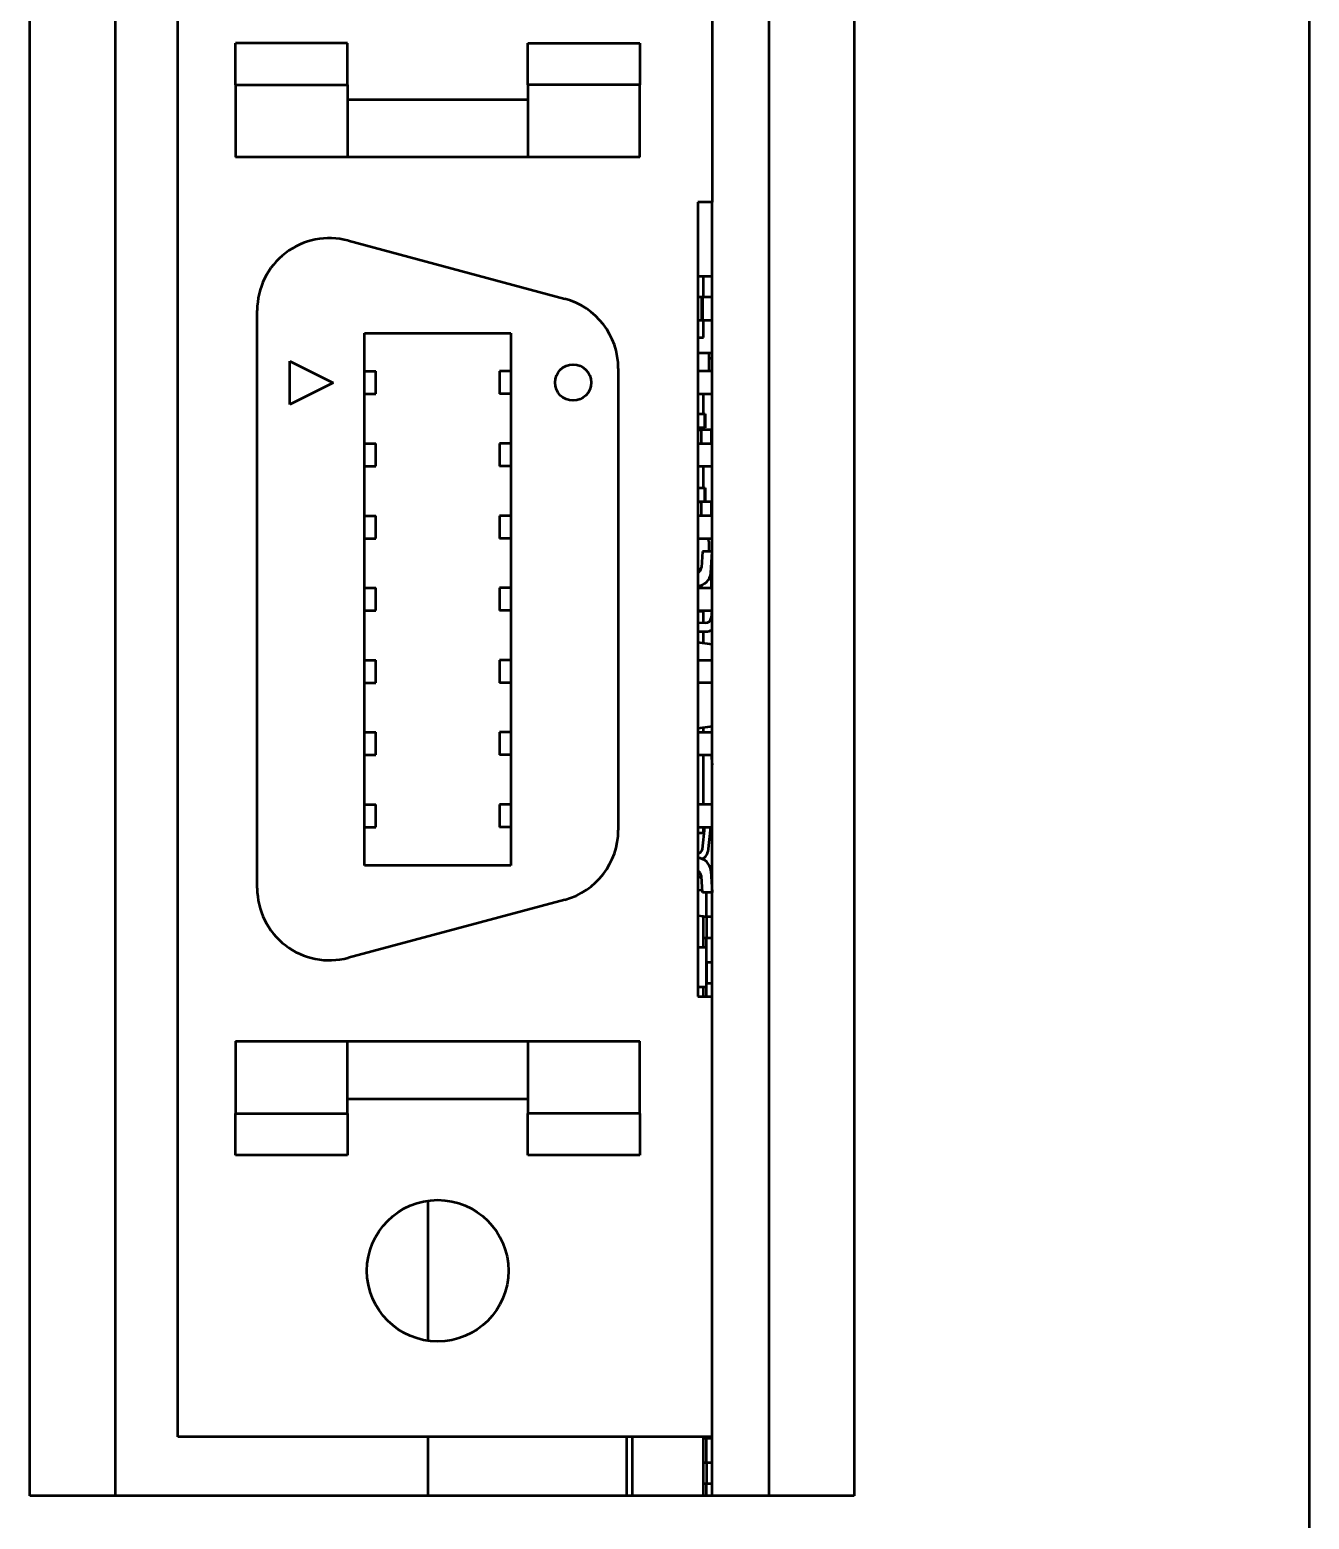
# Model space of a CAD drawing. Header units: millimetres. Extents: x 2121 to 4904, y 892 to 1933.
# Drawn here: x 2346.9 to 2391.9, y 1317.5 to 1369.9 of the extents above; entities that cross this region are included whole.
import ezdxf

# ---------------------------------------------------------------- set-up
doc = ezdxf.new("R2010")
doc.units = ezdxf.units.MM
doc.header["$LTSCALE"] = 1.8
doc.layers.add('외형선(ISO)', color=7, linetype='Continuous', lineweight=50)

msp = doc.modelspace()

# ---------------------------------------------------------------- linework, layer by layer
at = {"layer": '외형선(ISO)', "color": 0}
for p, q in [((2391.895, 1624.29), (2391.895, 1274.29)), ((2346.895, 1318.29), (2346.895, 1452.09)), ((2349.895, 1452.09), (2349.895, 1318.29)), ((2372.895, 1318.29), (2372.895, 1452.09)), ((2375.895, 1452.09), (2375.895, 1318.29)), ((2352.099, 1320.362), (2352.099, 1379.29)), ((2370.895, 1379.29), (2370.895, 1363.796)), ((2358.068, 1369.384), (2354.131, 1369.384)), ((2354.131, 1367.917), (2354.131, 1369.384)), ((2358.068, 1367.917), (2358.068, 1369.384)), ((2364.418, 1367.917), (2364.418, 1369.384)), ((2364.418, 1369.384), (2368.355, 1369.384)), ((2368.355, 1369.384), (2368.355, 1367.917)), ((2354.131, 1367.917), (2358.068, 1367.917)), ((2354.131, 1367.917), (2354.131, 1365.377)), ((2358.068, 1367.917), (2358.068, 1365.377)), ((2368.355, 1367.917), (2364.418, 1367.917)), ((2364.418, 1367.917), (2364.418, 1365.377)), ((2368.355, 1365.377), (2368.355, 1367.917)), ((2358.068, 1367.409), (2364.418, 1367.409)), ((2358.068, 1365.377), (2354.131, 1365.377)), ((2364.418, 1365.377), (2358.068, 1365.377)), ((2368.355, 1365.377), (2364.418, 1365.377)), ((2370.895, 1363.796), (2370.387, 1363.796)), ((2370.387, 1363.796), (2370.387, 1335.856)), ((2370.895, 1335.856), (2370.895, 1363.796)), ((2358.091, 1362.439), (2365.711, 1360.397)), ((2370.387, 1361.189), (2370.885, 1361.189)), ((2370.595, 1360.45), (2370.595, 1361.189)), ((2370.519, 1360.45), (2370.387, 1360.45)), ((2370.519, 1360.45), (2370.519, 1359.63)), ((2370.555, 1360.45), (2370.519, 1360.45)), ((2370.895, 1360.45), (2370.555, 1360.45)), ((2370.555, 1360.45), (2370.555, 1359.63)), ((2354.893, 1339.666), (2354.893, 1359.986)), ((2370.519, 1359.63), (2370.387, 1359.63)), ((2370.555, 1359.63), (2370.519, 1359.63)), ((2370.895, 1359.63), (2370.555, 1359.63)), ((2370.595, 1359.03), (2370.595, 1359.63)), ((2358.668, 1340.463), (2358.668, 1359.188)), ((2358.668, 1359.188), (2363.819, 1359.188)), ((2363.819, 1359.188), (2363.819, 1340.463)), ((2370.387, 1359.03), (2370.595, 1359.03)), ((2356.039, 1358.2), (2357.563, 1357.438)), ((2356.039, 1356.676), (2356.039, 1358.2)), ((2370.387, 1358.49), (2370.695, 1358.49)), ((2370.695, 1358.49), (2370.895, 1358.49)), ((2370.775, 1358.49), (2370.775, 1357.844)), ((2370.895, 1358.29), (2370.775, 1358.29)), ((2358.668, 1357.844), (2359.066, 1357.844)), ((2359.066, 1357.047), (2359.066, 1357.844)), ((2363.42, 1357.844), (2363.42, 1357.047)), ((2363.819, 1357.844), (2363.42, 1357.844)), ((2367.593, 1357.944), (2367.593, 1341.707)), ((2370.895, 1357.844), (2370.387, 1357.844)), ((2357.563, 1357.438), (2356.039, 1356.676)), ((2358.668, 1357.047), (2359.066, 1357.047)), ((2363.819, 1357.047), (2363.42, 1357.047)), ((2370.387, 1357.047), (2370.895, 1357.047)), ((2370.595, 1356.35), (2370.595, 1357.047)), ((2370.387, 1356.35), (2370.643, 1356.35)), ((2370.643, 1356.35), (2370.653, 1356.35)), ((2370.643, 1355.85), (2370.643, 1356.35)), ((2370.653, 1356.35), (2370.653, 1355.85)), ((2370.643, 1355.85), (2370.387, 1355.85)), ((2370.387, 1355.788), (2370.429, 1355.788)), ((2370.429, 1355.788), (2370.516, 1355.788)), ((2370.875, 1355.788), (2370.516, 1355.788)), ((2370.516, 1355.304), (2370.516, 1355.788)), ((2370.595, 1355.788), (2370.595, 1355.85)), ((2370.653, 1355.85), (2370.643, 1355.85)), ((2370.875, 1355.304), (2370.875, 1355.788)), ((2358.668, 1355.304), (2359.066, 1355.304)), ((2359.066, 1354.507), (2359.066, 1355.304)), ((2363.42, 1355.304), (2363.42, 1354.507)), ((2363.819, 1355.304), (2363.42, 1355.304)), ((2370.387, 1355.304), (2370.895, 1355.304)), ((2358.668, 1354.507), (2359.066, 1354.507)), ((2363.819, 1354.507), (2363.42, 1354.507)), ((2370.387, 1354.507), (2370.895, 1354.507)), ((2370.595, 1353.75), (2370.595, 1354.507)), ((2370.387, 1353.75), (2370.643, 1353.75)), ((2370.643, 1353.75), (2370.653, 1353.75)), ((2370.643, 1353.25), (2370.643, 1353.75)), ((2370.653, 1353.75), (2370.653, 1353.25)), ((2370.643, 1353.25), (2370.387, 1353.25)), ((2370.387, 1353.248), (2370.429, 1353.248)), ((2370.429, 1353.248), (2370.516, 1353.248)), ((2370.875, 1353.248), (2370.516, 1353.248)), ((2370.516, 1352.764), (2370.516, 1353.248)), ((2370.595, 1353.248), (2370.595, 1353.25)), ((2370.653, 1353.25), (2370.643, 1353.25)), ((2370.875, 1352.764), (2370.875, 1353.248)), ((2358.668, 1352.764), (2359.066, 1352.764)), ((2359.066, 1351.967), (2359.066, 1352.764)), ((2363.42, 1352.764), (2363.42, 1351.967)), ((2363.819, 1352.764), (2363.42, 1352.764)), ((2370.895, 1352.764), (2370.387, 1352.764)), ((2358.668, 1351.967), (2359.066, 1351.967)), ((2363.819, 1351.967), (2363.42, 1351.967)), ((2370.387, 1351.967), (2370.895, 1351.967)), ((2370.775, 1351.861), (2370.775, 1351.51)), ((2370.555, 1351.51), (2370.519, 1350.936)), ((2370.895, 1351.51), (2370.555, 1351.51)), ((2370.849, 1350.749), (2370.895, 1351.51)), ((2370.387, 1350.89), (2370.505, 1350.89)), ((2370.895, 1350.89), (2370.857, 1350.89)), ((2370.895, 1351.09), (2370.869, 1351.09)), ((2358.668, 1350.224), (2359.066, 1350.224)), ((2359.066, 1349.427), (2359.066, 1350.224)), ((2363.42, 1350.224), (2363.42, 1349.427)), ((2363.819, 1350.224), (2363.42, 1350.224)), ((2370.387, 1350.224), (2370.895, 1350.224)), ((2370.516, 1350.224), (2370.516, 1350.315)), ((2370.875, 1350.708), (2370.844, 1350.708)), ((2370.875, 1350.224), (2370.875, 1350.708)), ((2358.668, 1349.427), (2359.066, 1349.427)), ((2363.819, 1349.427), (2363.42, 1349.427)), ((2370.387, 1349.427), (2370.895, 1349.427)), ((2370.387, 1349.41), (2370.595, 1349.41)), ((2370.595, 1348.988), (2370.595, 1349.41)), ((2370.882, 1349.427), (2370.86, 1349.172)), ((2370.664, 1348.99), (2370.387, 1348.985)), ((2370.387, 1348.685), (2370.669, 1348.69)), ((2370.595, 1348.27), (2370.595, 1348.688)), ((2370.895, 1348.228), (2370.387, 1348.299)), ((2358.668, 1347.684), (2359.066, 1347.684)), ((2359.066, 1346.887), (2359.066, 1347.684)), ((2363.42, 1347.684), (2363.42, 1346.887)), ((2363.819, 1347.684), (2363.42, 1347.684)), ((2370.387, 1347.684), (2370.895, 1347.684)), ((2358.668, 1346.887), (2359.066, 1346.887)), ((2363.819, 1346.887), (2363.42, 1346.887)), ((2370.895, 1346.887), (2370.387, 1346.887)), ((2358.668, 1345.144), (2359.066, 1345.144)), ((2359.066, 1344.347), (2359.066, 1345.144)), ((2363.42, 1345.144), (2363.42, 1344.347)), ((2363.819, 1345.144), (2363.42, 1345.144)), ((2370.895, 1345.351), (2370.387, 1345.28)), ((2370.387, 1345.144), (2370.895, 1345.144)), ((2370.595, 1345.144), (2370.595, 1345.309)), ((2358.668, 1344.347), (2359.066, 1344.347)), ((2363.819, 1344.347), (2363.42, 1344.347)), ((2370.387, 1344.347), (2370.895, 1344.347)), ((2370.595, 1342.604), (2370.595, 1344.347)), ((2370.865, 1344.347), (2370.895, 1344.003)), ((2358.668, 1342.604), (2359.066, 1342.604)), ((2359.066, 1341.807), (2359.066, 1342.604)), ((2363.42, 1342.604), (2363.42, 1341.807)), ((2363.819, 1342.604), (2363.42, 1342.604)), ((2370.895, 1342.604), (2370.387, 1342.604)), ((2358.668, 1341.807), (2359.066, 1341.807)), ((2363.819, 1341.807), (2363.42, 1341.807)), ((2370.387, 1341.807), (2370.895, 1341.807)), ((2370.554, 1341.032), (2370.642, 1341.807)), ((2370.595, 1341.61), (2370.595, 1341.807)), ((2370.843, 1341.807), (2370.745, 1340.938)), ((2370.387, 1341.61), (2370.595, 1341.61)), ((2370.387, 1340.89), (2370.395, 1340.89)), ((2363.819, 1340.463), (2358.668, 1340.463)), ((2370.849, 1340.27), (2370.895, 1339.51)), ((2370.523, 1340.029), (2370.387, 1340.057)), ((2370.555, 1339.51), (2370.519, 1340.083)), ((2365.711, 1339.254), (2358.091, 1337.212)), ((2370.55, 1339.579), (2370.387, 1339.593)), ((2370.895, 1339.51), (2370.555, 1339.51)), ((2370.695, 1338.66), (2370.695, 1339.51)), ((2370.387, 1338.702), (2370.595, 1338.677)), ((2370.595, 1337.59), (2370.595, 1338.677)), ((2370.595, 1338.66), (2370.696, 1338.66)), ((2370.696, 1338.66), (2370.696, 1337.92)), ((2370.696, 1338.66), (2370.895, 1338.66)), ((2370.595, 1337.92), (2370.696, 1337.92)), ((2370.695, 1337.59), (2370.695, 1337.92)), ((2370.696, 1337.92), (2370.895, 1337.92)), ((2370.387, 1337.59), (2370.695, 1337.59)), ((2370.695, 1336.19), (2370.695, 1337.59)), ((2370.695, 1337.06), (2370.696, 1337.06)), ((2370.696, 1337.06), (2370.696, 1336.32)), ((2370.696, 1337.06), (2370.895, 1337.06)), ((2370.387, 1336.19), (2370.695, 1336.19)), ((2370.595, 1335.856), (2370.595, 1336.19)), ((2370.695, 1336.32), (2370.696, 1336.32)), ((2370.695, 1335.856), (2370.695, 1336.19)), ((2370.696, 1336.32), (2370.895, 1336.32)), ((2370.387, 1335.856), (2370.895, 1335.856)), ((2370.895, 1320.362), (2370.895, 1335.856)), ((2354.131, 1334.274), (2358.068, 1334.274)), ((2354.131, 1334.274), (2354.131, 1331.734)), ((2358.068, 1331.734), (2358.068, 1334.274)), ((2358.068, 1334.274), (2364.418, 1334.274)), ((2364.418, 1334.274), (2364.418, 1331.734)), ((2364.418, 1334.274), (2368.355, 1334.274)), ((2368.355, 1331.734), (2368.355, 1334.274)), ((2364.418, 1332.242), (2358.068, 1332.242)), ((2354.131, 1331.734), (2358.068, 1331.734)), ((2354.131, 1330.268), (2354.131, 1331.734)), ((2358.068, 1331.734), (2358.068, 1330.268)), ((2368.355, 1331.734), (2364.418, 1331.734)), ((2364.418, 1330.268), (2364.418, 1331.734)), ((2368.355, 1331.734), (2368.355, 1330.268)), ((2358.068, 1330.268), (2354.131, 1330.268)), ((2368.355, 1330.268), (2364.418, 1330.268)), ((2360.895, 1328.668), (2360.895, 1323.739)), ((2370.895, 1320.362), (2352.099, 1320.362)), ((2360.895, 1320.362), (2360.895, 1318.29)), ((2367.895, 1318.29), (2367.895, 1320.362)), ((2368.095, 1318.29), (2368.095, 1320.362)), ((2370.595, 1318.29), (2370.595, 1320.362)), ((2370.696, 1320.362), (2370.696, 1320.32)), ((2370.895, 1318.29), (2370.895, 1320.362)), ((2370.595, 1320.32), (2370.696, 1320.32)), ((2370.695, 1319.46), (2370.695, 1320.32)), ((2370.696, 1320.32), (2370.895, 1320.32)), ((2370.595, 1319.46), (2370.696, 1319.46)), ((2370.696, 1319.46), (2370.696, 1318.72)), ((2370.696, 1319.46), (2370.895, 1319.46)), ((2375.895, 1318.29), (2346.895, 1318.29)), ((2370.595, 1318.72), (2370.696, 1318.72)), ((2370.695, 1318.29), (2370.695, 1318.72)), ((2370.696, 1318.72), (2370.895, 1318.72))]:
    msp.add_line(p, q, dxfattribs=at)
for centre, radius in [((2366.003, 1357.446), 0.635), ((2361.243, 1326.204), 2.489)]:
    msp.add_circle(centre, radius, dxfattribs=at)
for centre, radius, start, end in [((2357.433, 1359.986), 2.54, 75, 180), ((2370.885, 1361.199), 0.01, 270, 0), ((2365.053, 1357.944), 2.54, 0, 75), ((2370.575, 1351.861), 0.2, 0, 31.7927), ((2370.13, 1351.03), 0.4, 309.9175, 346.5171), ((2370.36, 1350.779), 0.489, 273.1571, 356.4999), ((2370.661, 1349.19), 0.2, 271, 355), ((2370.661, 1349.19), 0.5, 271, 297.9856), ((2365.053, 1341.707), 2.54, 285, 0), ((2370.395, 1341.05), 0.16, 270, 353.5471), ((2370.467, 1340.97), 0.28, 283.8811, 353.5471), ((2370.36, 1340.24), 0.489, 3.5001, 86.8429), ((2370.13, 1339.99), 0.4, 13.4829, 50.0825), ((2357.433, 1339.666), 2.54, 180, 285)]:
    msp.add_arc(centre, radius, start, end, dxfattribs=at)

doc.saveas('drawing.dxf')
